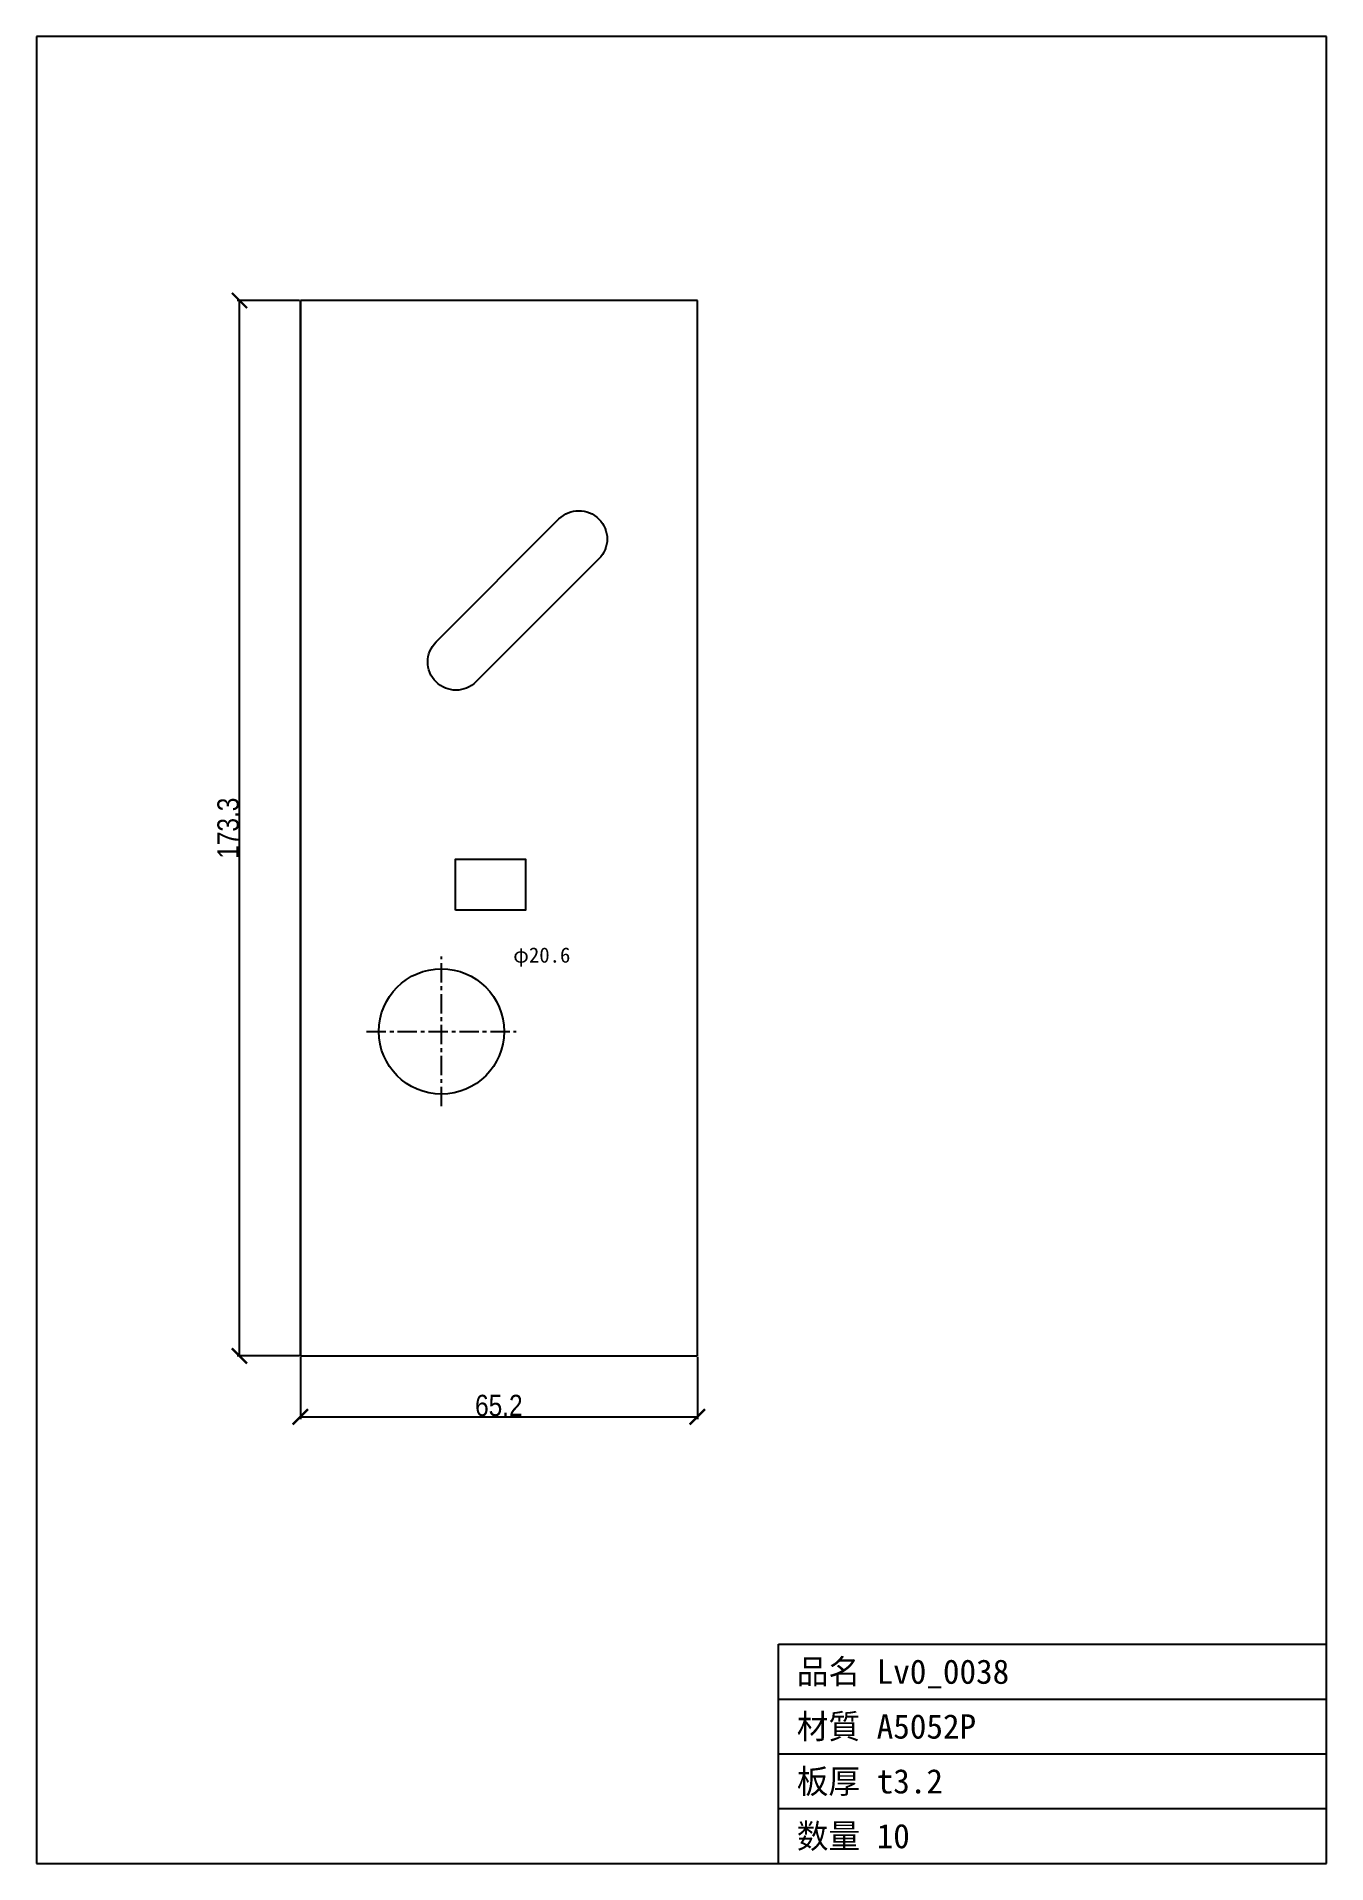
# Model space of a CAD drawing. Header units: millimetres. Extents: x -43 to 169, y -83 to 217.
import ezdxf

# ---------------------------------------------------------------- set-up
doc = ezdxf.new("R2010")
doc.units = ezdxf.units.MM
doc.linetypes.add('CENTER', pattern=[5.08, 3.175, -0.635, 0.635, -0.635])
doc.styles.add('OpenSansCondensed-Light', font='OpenSansCondensed-Light.ttf')
doc.dimstyles.new('EZDXF', dxfattribs={"dimtxt": 0.25, "dimasz": 0.175, "dimexe": 0.375, "dimexo": 0.125, "dimgap": 0.1, "dimtad": 1, "dimlfac": 100, "dimzin": 12, "dimdsep": 46, "dimtxsty": 'OpenSansCondensed-Light', "dimblk": 'ARCHTICK', "dimcen": 2.5, "dimazin": 3, "dimtfac": 0.5, "dimtmove": 2, "dimatfit": 3})

# ---------------------------------------------------------------- blocks, each defined once
blk = doc.blocks.new('_ARCHTICK')
at = {"color": 0, "linetype": 'BYBLOCK', "const_width": 0.15}
blk.add_lwpolyline([(-0.5, -0.5), (0.5, 0.5)], dxfattribs=at)

msp = doc.modelspace()

# ---------------------------------------------------------------- linework, layer by layer
at = {"color": 7, "linetype": 'CONTINUOUS'}
for p, q in [((168.54, 216.64), (-43.33, 216.64)), ((-43.33, 216.64), (-43.33, -83.33)), ((168.54, -83.33), (168.54, 216.64)), ((17.89, 173.31), (0, 173.31)), ((0, 173.31), (0, 0)), ((0, 0), (0, 173.31)), ((37.36, 173.31), (17.89, 173.31)), ((65.21, 173.31), (37.36, 173.31)), ((65.21, 0), (65.21, 173.31)), ((0, 0), (65.2, 0)), ((78.54, -83.33), (78.54, -47.33)), ((78.54, -47.33), (168.54, -47.33)), ((78.54, -56.33), (168.54, -56.33)), ((78.54, -65.33), (168.54, -65.33)), ((78.54, -74.33), (168.54, -74.33)), ((-43.33, -83.33), (168.54, -83.33))]:
    msp.add_line(p, q, dxfattribs=at)
at = {"color": 1, "linetype": 'CENTER'}
for p, q in [((23.18, 41.01), (23.18, 65.58)), ((10.89, 53.29), (35.46, 53.29))]:
    msp.add_line(p, q, dxfattribs=at)
at = {"color": 7, "linetype": 'CONTINUOUS'}
msp.add_lwpolyline([(22.29, 117.24), (42.48, 137.43, -1), (49.03, 130.87), (28.84, 110.68, -1)], format="xyb", close=True, dxfattribs=at)
msp.add_lwpolyline([(25.47, 73.21), (25.47, 81.55), (37, 81.55), (37, 73.21)], close=True, dxfattribs=at)
msp.add_circle((23.18, 53.29), 10.29, dxfattribs=at)

# ---------------------------------------------------------------- texts
at = {"color": 2}
for s, height, p in [('φ20.6', 2.5, (34.96, 64.58)), ('品名 Lv0_0038', 4, (81.54, -53.83)), ('材質 A5052P', 4, (81.54, -62.83)), ('板厚 t3.2', 4, (81.54, -71.83)), ('数量 10', 4, (81.54, -80.83))]:
    msp.add_text(s, height=height, dxfattribs=at).set_placement(p)

# ---------------------------------------------------------------- dimensions: what is measured, and where the dimension line sits
msp.add_linear_dim(base=(-10, 0), p1=(0, 0), p2=(0, 173.31), angle=90, dimstyle='EZDXF', override={"dimtxt": 3.5, "dimasz": 2.5, "dimdec": 1, "dimlfac": 1}, dxfattribs=at).render()
msp.add_linear_dim(base=(0, -10), p1=(0, 0), p2=(65.21, 0), dimstyle='EZDXF', override={"dimtxt": 3.5, "dimasz": 2.5, "dimdec": 1, "dimlfac": 1}, dxfattribs=at).render()

doc.saveas('drawing.dxf')
